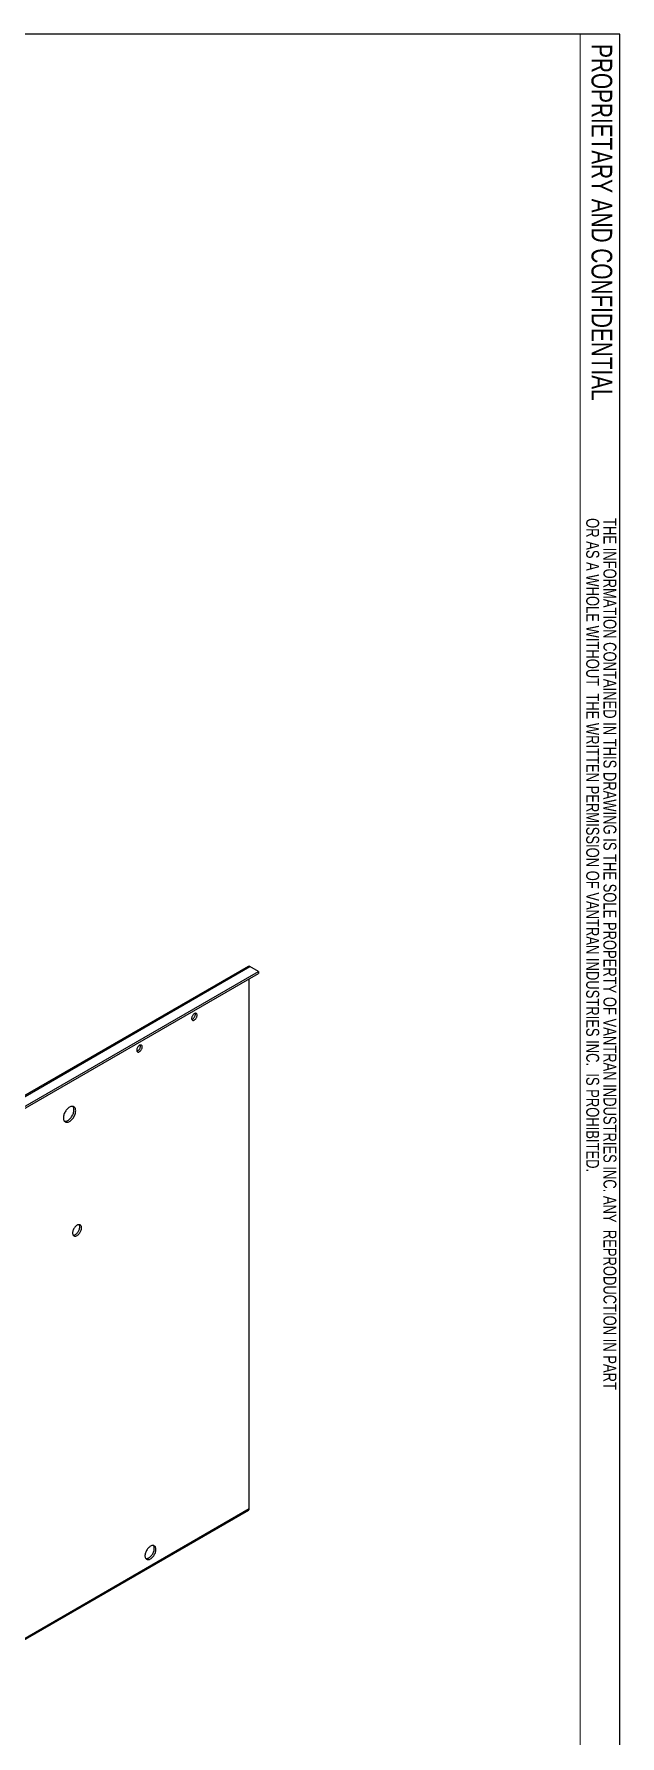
# Model space of a CAD drawing. Header units: inches. Extents: x 0.1 to 16.9, y 0.1 to 10.9.
# Drawn here: x 14.53 to 16.89, y 4.04 to 10.89 of the extents above; entities that cross this region are included whole.
import ezdxf

# ---------------------------------------------------------------- set-up
doc = ezdxf.new("R2010")
doc.units = ezdxf.units.IN
doc.header["$MEASUREMENT"] = 0
doc.styles.add('SLDTEXTSTYLE0', font='TXT', dxfattribs={"width": 0.75})

msp = doc.modelspace()

# ---------------------------------------------------------------- linework, layer by layer
at = {"color": 7, "linetype": 'Continuous', "lineweight": 25}
for p, q in [((16.8937, 10.8937), (0.1063, 10.8937)), ((16.8937, 0.11748), (16.8937, 10.8937)), ((15.39708, 7.14126), (14.01049, 6.34079)), ((14.01732, 6.34012), (15.40392, 7.14058)), ((15.43844, 7.12065), (15.40392, 7.14058)), ((14.05185, 6.32018), (15.43844, 7.12065)), ((14.05185, 6.31221), (15.43844, 7.11267)), ((15.40115, 4.95888), (15.40115, 7.09115)), ((15.43844, 7.12065), (15.43844, 7.11267)), ((14.01173, 4.15216), (15.39832, 4.95262)), ((14.01456, 4.15842), (15.40115, 4.95888))]:
    msp.add_line(p, q, dxfattribs=at)
at = {"color": 7, "linetype": 'Continuous', "lineweight": 18}
msp.add_line((16.73404, 0.99248), (16.73404, 10.8937), dxfattribs=at)
at = {"color": 7, "linetype": 'Continuous', "lineweight": 25, "flags": 128}
for points in [[(15.19123, 6.94444), (15.19107, 6.9465), (15.1906, 6.94832), (15.18983, 6.94985), (15.18878, 6.95104), (15.18748, 6.95185), (15.18598, 6.95227), (15.1843, 6.95228), (15.18251, 6.95188), (15.18065, 6.95108), (15.17878, 6.9499), (15.17695, 6.94839), (15.17521, 6.94658), (15.17361, 6.94452), (15.17221, 6.94228), (15.17103, 6.93992), (15.17012, 6.9375), (15.16949, 6.9351), (15.16918, 6.93279), (15.16918, 6.93062), (15.16949, 6.92867), (15.17012, 6.92699), (15.17103, 6.92563), (15.17221, 6.92463), (15.17361, 6.92401), (15.17521, 6.9238), (15.17695, 6.92399), (15.17878, 6.92459), (15.18065, 6.92558), (15.18251, 6.92693), (15.1843, 6.9286), (15.18598, 6.93054), (15.18748, 6.9327), (15.18878, 6.93501), (15.18983, 6.93741), (15.1906, 6.93982), (15.19107, 6.94219), (15.19123, 6.94444)], [(15.16972, 6.92791), (15.17095, 6.92823), (15.17281, 6.92903), (15.17468, 6.9302), (15.17651, 6.93171), (15.17825, 6.93352), (15.17985, 6.93558), (15.18126, 6.93782), (15.18243, 6.94019), (15.18335, 6.9426), (15.18397, 6.945), (15.18429, 6.94732), (15.18429, 6.94948), (15.18397, 6.95143), (15.18374, 6.95219)], [(14.97026, 6.81687), (14.9701, 6.81894), (14.96963, 6.82076), (14.96886, 6.82229), (14.96781, 6.82347), (14.96651, 6.82429), (14.96501, 6.8247), (14.96333, 6.82471), (14.96154, 6.82431), (14.95968, 6.82351), (14.95781, 6.82234), (14.95598, 6.82083), (14.95424, 6.81902), (14.95264, 6.81696), (14.95124, 6.81472), (14.95006, 6.81236), (14.94915, 6.80994), (14.94852, 6.80754), (14.9482, 6.80522), (14.9482, 6.80306), (14.94852, 6.80111), (14.94915, 6.79943), (14.95006, 6.79807), (14.95124, 6.79706), (14.95264, 6.79645), (14.95424, 6.79623), (14.95598, 6.79643), (14.95781, 6.79703), (14.95968, 6.79802), (14.96154, 6.79937), (14.96333, 6.80104), (14.96501, 6.80298), (14.96651, 6.80513), (14.96781, 6.80744), (14.96886, 6.80984), (14.96963, 6.81226), (14.9701, 6.81463), (14.97026, 6.81687)], [(14.94875, 6.80035), (14.94998, 6.80067), (14.95184, 6.80146), (14.95371, 6.80264), (14.95554, 6.80415), (14.95728, 6.80596), (14.95888, 6.80802), (14.96028, 6.81026), (14.96146, 6.81262), (14.96238, 6.81504), (14.963, 6.81744), (14.96332, 6.81976), (14.96332, 6.82192), (14.963, 6.82387), (14.96277, 6.82463)], [(14.70233, 6.56014), (14.70218, 6.56326), (14.70171, 6.56616), (14.70094, 6.56881), (14.69987, 6.57117), (14.69852, 6.57321), (14.69691, 6.5749), (14.69505, 6.57623), (14.69297, 6.57718), (14.6907, 6.57773), (14.68826, 6.57787), (14.68569, 6.57762), (14.68301, 6.57696), (14.68026, 6.57592), (14.67748, 6.57449), (14.67469, 6.5727), (14.67194, 6.57058), (14.66926, 6.56814), (14.66669, 6.56542), (14.66425, 6.56246), (14.66198, 6.55928), (14.6599, 6.55594), (14.65804, 6.55246), (14.65643, 6.54891), (14.65508, 6.54531), (14.65401, 6.54172), (14.65324, 6.53818), (14.65277, 6.53474), (14.65262, 6.53143), (14.65277, 6.52831), (14.65324, 6.52541), (14.65401, 6.52276), (14.65508, 6.5204), (14.65643, 6.51836), (14.65804, 6.51667), (14.6599, 6.51534), (14.66198, 6.51439), (14.66425, 6.51384), (14.66669, 6.51369), (14.66926, 6.51395), (14.67194, 6.5146), (14.67469, 6.51565), (14.67748, 6.51708), (14.68026, 6.51886), (14.68301, 6.52099), (14.68569, 6.52343), (14.68826, 6.52615), (14.6907, 6.52911), (14.69297, 6.53229), (14.69505, 6.53563), (14.69691, 6.53911), (14.69852, 6.54266), (14.69987, 6.54626), (14.70094, 6.54985), (14.70171, 6.55339), (14.70218, 6.55683), (14.70233, 6.56014)], [(14.65679, 6.51792), (14.65734, 6.51783), (14.65978, 6.51768), (14.66236, 6.51794), (14.66504, 6.51859), (14.66779, 6.51964), (14.67057, 6.52106), (14.67335, 6.52285), (14.6761, 6.52498), (14.67878, 6.52741), (14.68136, 6.53013), (14.6838, 6.5331), (14.68607, 6.53627), (14.68815, 6.53962), (14.69001, 6.54309), (14.69162, 6.54665), (14.69297, 6.55024), (14.69403, 6.55383), (14.69481, 6.55737), (14.69527, 6.56082), (14.69543, 6.56412), (14.69527, 6.56725), (14.69481, 6.57015), (14.69403, 6.5728), (14.69297, 6.57516), (14.69162, 6.57719), (14.69126, 6.57763)], [(14.72581, 6.08887), (14.72566, 6.09149), (14.7252, 6.09388), (14.72445, 6.09601), (14.72341, 6.09785), (14.7221, 6.09935), (14.72055, 6.10049), (14.71879, 6.10126), (14.71684, 6.10164), (14.71473, 6.10162), (14.71251, 6.10121), (14.7102, 6.10041), (14.70786, 6.09924), (14.70552, 6.09771), (14.70321, 6.09585), (14.70099, 6.09369), (14.69888, 6.09128), (14.69693, 6.08864), (14.69516, 6.08583), (14.69361, 6.0829), (14.69231, 6.07989), (14.69127, 6.07686), (14.69052, 6.07386), (14.69006, 6.07093), (14.6899, 6.06814), (14.69006, 6.06552), (14.69052, 6.06313), (14.69127, 6.06099), (14.69231, 6.05916), (14.69361, 6.05766), (14.69516, 6.05651), (14.69693, 6.05575), (14.69888, 6.05537), (14.70099, 6.05538), (14.70321, 6.05579), (14.70552, 6.0566), (14.70786, 6.05777), (14.7102, 6.0593), (14.71251, 6.06116), (14.71473, 6.06332), (14.71684, 6.06573), (14.71879, 6.06836), (14.72055, 6.07117), (14.7221, 6.0741), (14.72341, 6.07711), (14.72445, 6.08014), (14.7252, 6.08315), (14.72566, 6.08607), (14.72581, 6.08887)], [(14.69219, 6.05934), (14.69408, 6.05937), (14.69631, 6.05978), (14.69861, 6.06058), (14.70095, 6.06176), (14.7033, 6.06329), (14.7056, 6.06515), (14.70782, 6.0673), (14.70993, 6.06972), (14.71188, 6.07235), (14.71365, 6.07516), (14.7152, 6.07809), (14.7165, 6.0811), (14.71754, 6.08413), (14.7183, 6.08713), (14.71875, 6.09006), (14.71891, 6.09285), (14.71875, 6.09547), (14.7183, 6.09787), (14.71754, 6.1), (14.71662, 6.10166)], [(15.0255, 4.79465), (15.02535, 4.79758), (15.02489, 4.80029), (15.02412, 4.80274), (15.02307, 4.8049), (15.02173, 4.80673), (15.02015, 4.80822), (15.01832, 4.80934), (15.01629, 4.81007), (15.01408, 4.8104), (15.01171, 4.81034), (15.00923, 4.80987), (15.00667, 4.80902), (15.00406, 4.80778), (15.00145, 4.80618), (14.99886, 4.80424), (14.99633, 4.80199), (14.9939, 4.79945), (14.99161, 4.79667), (14.98948, 4.79367), (14.98755, 4.79052), (14.98584, 4.78724), (14.98438, 4.78389), (14.98319, 4.78051), (14.98227, 4.77715), (14.98166, 4.77386), (14.98135, 4.77068), (14.98135, 4.76765), (14.98166, 4.76483), (14.98227, 4.76225), (14.98319, 4.75994), (14.98438, 4.75794), (14.98584, 4.75627), (14.98755, 4.75497), (14.98948, 4.75405), (14.99161, 4.75351), (14.9939, 4.75338), (14.99633, 4.75364), (14.99886, 4.7543), (15.00145, 4.75535), (15.00406, 4.75677), (15.00667, 4.75854), (15.00923, 4.76065), (15.01171, 4.76305), (15.01408, 4.76571), (15.01629, 4.7686), (15.01832, 4.77168), (15.02015, 4.7749), (15.02173, 4.77822), (15.02307, 4.78159), (15.02412, 4.78497), (15.02489, 4.7883), (15.02535, 4.79155), (15.0255, 4.79465)], [(14.98472, 4.7575), (14.98583, 4.75738), (14.9882, 4.75744), (14.99068, 4.75791), (14.99324, 4.75876), (14.99585, 4.76), (14.99846, 4.7616), (15.00105, 4.76354), (15.00358, 4.7658), (15.00601, 4.76833), (15.0083, 4.77112), (15.01043, 4.77411), (15.01236, 4.77726), (15.01407, 4.78054), (15.01553, 4.78389), (15.01672, 4.78727), (15.01764, 4.79063), (15.01825, 4.79393), (15.01856, 4.79711), (15.01856, 4.80013), (15.01825, 4.80295), (15.01764, 4.80554), (15.01672, 4.80784), (15.01553, 4.80984), (15.01519, 4.81029)]]:
    msp.add_lwpolyline(points, dxfattribs=at)
at = {"color": 7, "linetype": 'Continuous', "lineweight": 25}
for centre, radius, start, end in [((15.39991, 7.13499), 0.00688, 54.382423, 114.307119), ((15.39465, 4.95806), 0.00656, 304.056351, 7.25583)]:
    msp.add_arc(centre, radius, start, end, dxfattribs=at)

# ---------------------------------------------------------------- texts
at = {"color": 7, "linetype": 'Continuous', "lineweight": 0, "attachment_point": 1, "rotation": 270, "style": 'SLDTEXTSTYLE0'}
for s, insert, char_height in [('PROPRIETARY AND CONFIDENTIAL', (16.86243, 10.85309), 0.0833333), ('OR AS A WHOLE WITHOUT  THE WRITTEN PERMISSION OF VANTRAN INDUSTRIES INC.  IS PROHIBITED.', (16.80984, 8.94538), 0.0520833), ('THE INFORMATION CONTAINED IN THIS DRAWING IS THE SOLE PROPERTY OF VANTRAN INDUSTRIES INC. ANY  REPRODUCTION IN PART', (16.87928, 8.94538), 0.05208333)]:
    msp.add_mtext(s, dxfattribs=dict(at, insert=insert, char_height=char_height))

doc.saveas('drawing.dxf')
